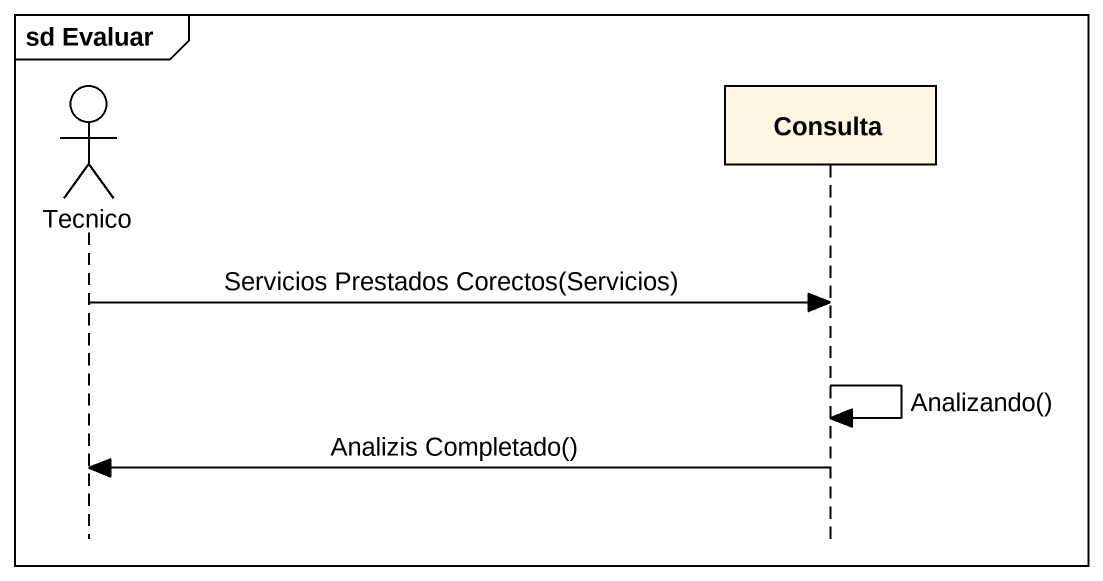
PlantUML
@startuml
mainframe sd Evaluar
hide footbox
actor Tecnico
participant Consulta

Tecnico -> Consulta : Servicios Prestados Corectos(Servicios)
Consulta -> Consulta : Analizando()
Consulta -> Tecnico : Analizis Completado()
@enduml
